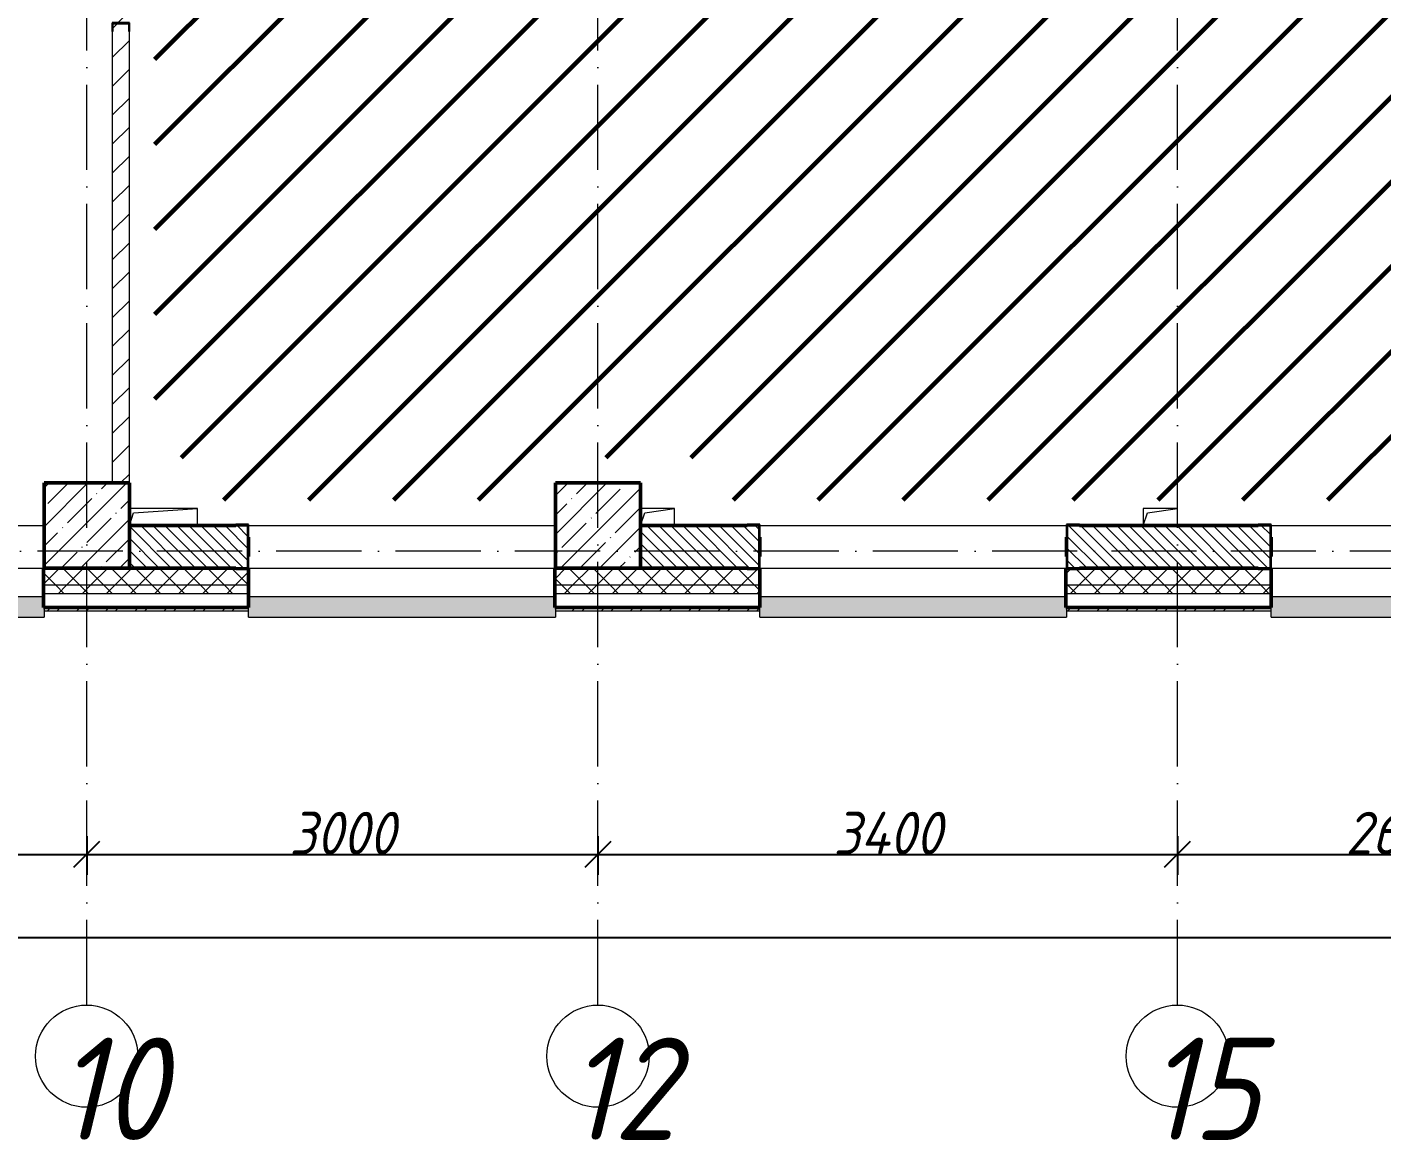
# Model space of a CAD drawing. Header units: millimetres. Extents: x -606178 to 312196, y -19338 to 632709.
# Drawn here: x -409131 to -401180, y 446520 to 453050 of the extents above; entities that cross this region are included whole.
import ezdxf

# ---------------------------------------------------------------- set-up
doc = ezdxf.new("R2010")
doc.units = ezdxf.units.MM
doc.linetypes.add('50_200_ШТРИХ_1Т_ш5_п1_п1_', pattern=[700, 500, -100, 0, -100])
for name, color, linetype, lineweight in [('6.4.4) Окр пт с инж. ПТ1.2', 202, 'Continuous', 60), ('A-____-____-DIMS', 7, 'Continuous', 9), ('A-GENM-____-MCUT', 7, 'Continuous', 25), ('A-GENM-____-OTLN', 7, 'Continuous', 9), ('A-GENM-____-OTLN-1', 7, 'Continuous', 25), ('A-GLAZ-____-OTLN', 7, 'Continuous', 9), ('A-WALL-____-MCUT-2', 7, 'Continuous', 50), ('A-WALL-____-MCUT-3', 7, 'Continuous', 9), ('A-WALL-____-OTLN', 7, 'Continuous', 9), ('A-WALL-____-PATT-1', 7, 'Continuous', 9), ('A-WALL-FNSH-MCUT-1', 7, 'Continuous', 9), ('S-COLS-____-MCUT', 7, 'Continuous', 50), ('S-COLS-____-OTLN', 7, 'Continuous', 9), ('S-GRID-____-IDEN', 7, 'Continuous', 9), ('S-GRID-____-OTLN-1', 7, '50_200_ШТРИХ_1Т_ш5_п1_п1_', 9)]:
    doc.layers.add(name, color=color, linetype=linetype, lineweight=lineweight)
doc.layers.add('A-GLAZ-____-OTLN-1', color=7, linetype='Continuous', lineweight=9, true_color=0xc0c0c0)
doc.styles.add('ISOCPEUR_I', font='isocpeui.ttf', dxfattribs={"width": 0.9, "height": 2.5})
doc.styles.add('ISOCPEUR_I_9', font='isocpeui.ttf', dxfattribs={"width": 0.9, "height": 250})
doc.dimstyles.new('ISO-2_5_0_9К_БОЛЬШОЙ_ОСИ', dxfattribs={"dimscale": 304.8, "dimtxt": 248.995294, "dimasz": 0.492126, "dimexe": 0.393701, "dimexo": 0, "dimgap": 0, "dimtad": 1, "dimdec": 0, "dimzin": 0, "dimdsep": 46, "dimtxsty": 'ISOCPEUR_I_9', "dimblk1": 'OBLIQUE', "dimblk2": 'OBLIQUE', "dimsah": 1, "dimcen": 0.09, "dimdle": 0.393701, "dimazin": 0, "dimtfac": 1, "dimtdec": 4, "dimtix": 1, "dimtmove": 0, "dimatfit": 3, "dimfxl": 1, "dimtvp": 1, "dimtolj": 1, "dimtzin": 0, "dimarcsym": 2})
pattern_1 = [(135, (-425830.77, 451794.26), (-35.35534, -35.35534), [])]
pattern_2 = [(45, (-425830.77, 451794.26), (-70.71068, 70.71068), []), (135, (-425830.77, 451794.26), (-70.71068, -70.71068), [])]

# ---------------------------------------------------------------- blocks, each defined once
blk = doc.blocks.new('BSC_Колонна _Прямоугольная - 500х500-V78-АР1_План отверстий 1 этажа в осях 1-64_А-ГГ')
at = {"layer": 'S-COLS-____-OTLN'}
h = blk.add_hatch(dxfattribs=at)
h.set_pattern_fill('FP_110', color=256, style=0, pattern_type=2)
h.set_pattern_definition([(45, (-20050, 1668.96), (-114.0493, 114.0493), []), (45, (-19935.95, 1668.96), (-114.0493, 114.0493), [201.613, -40.323, 3.353, -36.97])])
h.paths.add_polyline_path([(-250, -250), (250, -250), (250, 250), (-250, 250)], flags=0)
at = {"layer": 'S-COLS-____-MCUT'}
for p, q in [((250, 250), (-250, 250)), ((-250, 250), (-250, -250)), ((250, -250), (250, 250)), ((-250, -250), (250, -250))]:
    blk.add_line(p, q, dxfattribs=at)
blk = doc.blocks.new('Фахверк_СКБ_Уголок - 250_2700-27497298-АР1_План отверстий 1 этажа в осях 1-64_А-ГГ')
at = {"layer": 'A-GENM-____-MCUT'}
for p, q in [((200, 181), (125, 181)), ((125, 181), (125, 106)), ((131, 106), (131, 175)), ((131, 175), (200, 175)), ((200, 175), (200, 181)), ((125, 106), (131, 106)), ((131, -6), (125, -6)), ((125, -6), (125, -81)), ((131, -75), (131, -6)), ((200, -75), (131, -75)), ((200, -81), (200, -75)), ((125, -81), (200, -81))]:
    blk.add_line(p, q, dxfattribs=at)
blk = doc.blocks.new('154_Фахверк_СКБ_Швеллер - Тип_100_3600-28132032-АР1_План отверстий 1 этажа в осях 1-64_А-ГГ')
at = {"layer": 'A-GENM-____-MCUT'}
for p, q in [((175, 50), (125, 50)), ((125, 50), (125, -50)), ((128, 47), (175, 47)), ((128, -47), (128, 47)), ((175, 47), (175, 50)), ((125, -50), (175, -50)), ((175, -47), (128, -47)), ((175, -50), (175, -47))]:
    blk.add_line(p, q, dxfattribs=at)
blk = doc.blocks.new('AR_Отверстие прямоугольное _в плите_ - AR_Отверстие прямоугольное _в плите_-V170-АР1_План отверстий 1 этажа в осях 1-64_А-ГГ')
at = {"layer": 'A-GENM-____-OTLN'}
for p, q in [((100, 50), (-100, 50)), ((-100, -50), (-75, 25)), ((-75, 25), (100, 50)), ((100, -50), (100, 50))]:
    blk.add_line(p, q, dxfattribs=at)
blk = doc.blocks.new('AR_Отверстие прямоугольное _в плите_ - AR_Отверстие прямоугольное _в плите_-V171-АР1_План отверстий 1 этажа в осях 1-64_А-ГГ')
at = {"layer": 'A-GENM-____-OTLN'}
for p, q in [((200, 50), (-200, 50)), ((-200, -50), (-175, 25)), ((-175, 25), (200, 50)), ((200, -50), (200, 50))]:
    blk.add_line(p, q, dxfattribs=at)
blk = doc.blocks.new('AR_Отверстие прямоугольное _в плите_ - AR_Отверстие прямоугольное _в плите_-V180-АР1_План отверстий 1 этажа в осях 1-64_А-ГГ')
at = {"layer": 'A-GENM-____-OTLN'}
for p, q in [((100, 50), (-100, 50)), ((-100, 50), (-100, -50)), ((-100, -50), (-75, 25)), ((-75, 25), (100, 50)), ((100, -50), (100, 50))]:
    blk.add_line(p, q, dxfattribs=at)
blk = doc.blocks.new('Отлив_СКБ - Отлив витража_120_НВФ-V211-АР1_План отверстий 1 этажа в осях 1-64_А-ГГ')
at = {"layer": 'A-GLAZ-____-OTLN-1'}
for points in [[(729.5, -2), (1796, -2), (1796, 0), (0, 0), (0, -2)], [(1796, -120), (1800, -120), (1800, -63), (1796, -63), (1796, -2), (0, -2), (1, -120), (729.5, -120)]]:
    blk.add_hatch(color=256, dxfattribs=at).paths.add_polyline_path(points, flags=0)
at = {"layer": 'A-GLAZ-____-OTLN'}
for p, q in [((0, 0), (1796, 0)), ((1796, -2), (0, -2)), ((1800, -63), (1800, -120)), ((0, -120), (0, -83)), ((0, -120), (1800, -120))]:
    blk.add_line(p, q, dxfattribs=at)
blk = doc.blocks.new('Отлив_СКБ - Отлив витража_120_НВФ-V212-АР1_План отверстий 1 этажа в осях 1-64_А-ГГ')
at = {"layer": 'A-GLAZ-____-OTLN-1'}
for points in [[(194.6, -2), (1796, -2), (1796, 0), (0, 0), (0, -2)], [(194.6, -120), (1800, -120), (1800, -63), (1796, -63), (1796, -2), (0, -2), (0, -120)]]:
    blk.add_hatch(color=256, dxfattribs=at).paths.add_polyline_path(points, flags=0)
at = {"layer": 'A-GLAZ-____-OTLN'}
for p, q in [((0, 0), (1796, 0)), ((1796, -2), (0, -2)), ((0, -120), (0, -83)), ((0, -120), (1800, -120)), ((1800, -83), (1800, -120))]:
    blk.add_line(p, q, dxfattribs=at)
blk = doc.blocks.new('Ось сетки - Круг_Ø6_00__ISO-2_5_0_9K_-25732049-АР1_План отверстий 1 этажа в осях 1-64_А-ГГ')
at = {"layer": 'S-GRID-____-IDEN'}
blk.add_circle((0, 0), 3, dxfattribs=at)
blk = doc.blocks.new('_Oblique')
at = {"color": 0, "linetype": 'ByBlock', "lineweight": -2}
blk.add_line((-0.5, -0.5), (0.5, 0.5), dxfattribs=at)
blk = doc.blocks.new('*D4161')
at = {"layer": 'A-____-____-DIMS', "color": 0, "lineweight": -2, "transparency": 16777216}
for p, q in [((-411380.8, 448301.8), (-411380.8, 448075.7)), ((-408780.8, 448301.8), (-408780.8, 448075.7)), ((-411500.8, 448195.7), (-408660.8, 448195.7))]:
    blk.add_line(p, q, dxfattribs=at)
at = {"layer": 'Defpoints', "color": 0, "transparency": 16777216}
for p in [(-411380.8, 448301.8), (-408780.8, 448301.8), (-408780.8, 448195.7)]:
    blk.add_point(p, dxfattribs=at)
at = {"layer": 'A-____-____-DIMS', "color": 0, "lineweight": -2, "transparency": 16777216, "xscale": 150, "yscale": 150, "zscale": 150, "rotation": 180}
blk.add_blockref('_Oblique', (-411380.8, 448195.7), dxfattribs=at)
at = {"layer": 'A-____-____-DIMS', "color": 0, "lineweight": -2, "transparency": 16777216, "xscale": 150, "yscale": 150, "zscale": 150}
blk.add_blockref('_Oblique', (-408780.8, 448195.7), dxfattribs=at)
at = {"layer": 'A-____-____-DIMS', "color": 0, "transparency": 16777216, "insert": (-410080.8, 448320.7), "char_height": 250, "width": 758.478, "attachment_point": 5, "style": 'ISOCPEUR_I_9'}
blk.add_mtext('\\A1;2600', dxfattribs=at)
blk = doc.blocks.new('*D4162')
at = {"layer": 'A-____-____-DIMS', "color": 0, "lineweight": -2, "transparency": 16777216}
for p, q in [((-408780.8, 448301.8), (-408780.8, 448075.7)), ((-405780.8, 448301.8), (-405780.8, 448075.7)), ((-408900.8, 448195.7), (-405660.8, 448195.7))]:
    blk.add_line(p, q, dxfattribs=at)
at = {"layer": 'Defpoints', "color": 0, "transparency": 16777216}
for p in [(-408780.8, 448301.8), (-405780.8, 448301.8), (-405780.8, 448195.7)]:
    blk.add_point(p, dxfattribs=at)
at = {"layer": 'A-____-____-DIMS', "color": 0, "lineweight": -2, "transparency": 16777216, "xscale": 150, "yscale": 150, "zscale": 150, "rotation": 180}
blk.add_blockref('_Oblique', (-408780.8, 448195.7), dxfattribs=at)
at = {"layer": 'A-____-____-DIMS', "color": 0, "lineweight": -2, "transparency": 16777216, "xscale": 150, "yscale": 150, "zscale": 150}
blk.add_blockref('_Oblique', (-405780.8, 448195.7), dxfattribs=at)
at = {"layer": 'A-____-____-DIMS', "color": 0, "transparency": 16777216, "insert": (-407280.8, 448320.7), "char_height": 250, "width": 758.478, "attachment_point": 5, "style": 'ISOCPEUR_I_9'}
blk.add_mtext('\\A1;3000', dxfattribs=at)
blk = doc.blocks.new('*D4163')
at = {"layer": 'A-____-____-DIMS', "color": 0, "lineweight": -2, "transparency": 16777216}
for p, q in [((-405780.8, 448301.8), (-405780.8, 448075.7)), ((-402380.8, 448301.8), (-402380.8, 448075.7)), ((-405900.8, 448195.7), (-402260.8, 448195.7))]:
    blk.add_line(p, q, dxfattribs=at)
at = {"layer": 'Defpoints', "color": 0, "transparency": 16777216}
for p in [(-405780.8, 448301.8), (-402380.8, 448301.8), (-402380.8, 448195.7)]:
    blk.add_point(p, dxfattribs=at)
at = {"layer": 'A-____-____-DIMS', "color": 0, "lineweight": -2, "transparency": 16777216, "xscale": 150, "yscale": 150, "zscale": 150, "rotation": 180}
blk.add_blockref('_Oblique', (-405780.8, 448195.7), dxfattribs=at)
at = {"layer": 'A-____-____-DIMS', "color": 0, "lineweight": -2, "transparency": 16777216, "xscale": 150, "yscale": 150, "zscale": 150}
blk.add_blockref('_Oblique', (-402380.8, 448195.7), dxfattribs=at)
at = {"layer": 'A-____-____-DIMS', "color": 0, "transparency": 16777216, "insert": (-404080.8, 448320.7), "char_height": 250, "width": 781.462, "attachment_point": 5, "style": 'ISOCPEUR_I_9'}
blk.add_mtext('\\A1;3400', dxfattribs=at)
blk = doc.blocks.new('*D4164')
at = {"layer": 'A-____-____-DIMS', "color": 0, "lineweight": -2, "transparency": 16777216}
for p, q in [((-402380.8, 448301.8), (-402380.8, 448075.7)), ((-399780.8, 448301.8), (-399780.8, 448075.7)), ((-402500.8, 448195.7), (-399660.8, 448195.7))]:
    blk.add_line(p, q, dxfattribs=at)
at = {"layer": 'Defpoints', "color": 0, "transparency": 16777216}
for p in [(-402380.8, 448301.8), (-399780.8, 448301.8), (-399780.8, 448195.7)]:
    blk.add_point(p, dxfattribs=at)
at = {"layer": 'A-____-____-DIMS', "color": 0, "lineweight": -2, "transparency": 16777216, "xscale": 150, "yscale": 150, "zscale": 150, "rotation": 180}
blk.add_blockref('_Oblique', (-402380.8, 448195.7), dxfattribs=at)
at = {"layer": 'A-____-____-DIMS', "color": 0, "lineweight": -2, "transparency": 16777216, "xscale": 150, "yscale": 150, "zscale": 150}
blk.add_blockref('_Oblique', (-399780.8, 448195.7), dxfattribs=at)
at = {"layer": 'A-____-____-DIMS', "color": 0, "transparency": 16777216, "insert": (-401080.8, 448320.7), "char_height": 250, "width": 758.478, "attachment_point": 5, "style": 'ISOCPEUR_I_9'}
blk.add_mtext('\\A1;2600', dxfattribs=at)
blk = doc.blocks.new('*D4187')
at = {"layer": 'A-____-____-DIMS', "color": 0, "lineweight": -2, "transparency": 16777216}
for p, q in [((-428180.8, 447813.6), (-428180.8, 447587.5)), ((-324680.8, 447813.6), (-324680.8, 447587.5)), ((-428300.8, 447707.5), (-324560.8, 447707.5))]:
    blk.add_line(p, q, dxfattribs=at)
at = {"layer": 'Defpoints', "color": 0, "transparency": 16777216}
for p in [(-428180.8, 447813.6), (-324680.8, 447813.6), (-324680.8, 447707.5)]:
    blk.add_point(p, dxfattribs=at)
at = {"layer": 'A-____-____-DIMS', "color": 0, "lineweight": -2, "transparency": 16777216, "xscale": 150, "yscale": 150, "zscale": 150, "rotation": 180}
blk.add_blockref('_Oblique', (-428180.8, 447707.5), dxfattribs=at)
at = {"layer": 'A-____-____-DIMS', "color": 0, "lineweight": -2, "transparency": 16777216, "xscale": 150, "yscale": 150, "zscale": 150}
blk.add_blockref('_Oblique', (-324680.8, 447707.5), dxfattribs=at)
at = {"layer": 'A-____-____-DIMS', "color": 0, "transparency": 16777216, "insert": (-376430.8, 447832.5), "char_height": 250, "width": 1080.257, "attachment_point": 5, "style": 'ISOCPEUR_I_9'}
blk.add_mtext('\\A1;103500', dxfattribs=at)

msp = doc.modelspace()

# ---------------------------------------------------------------- hatches: boundary and pattern name
at = {"layer": '6.4.4) Окр пт с инж. ПТ1.2'}
h = msp.add_hatch(dxfattribs=at)
h.set_pattern_fill('ANSI31', color=256, scale=111)
h.paths.add_polyline_path([(-387530.7712, 457375.6486), (-388030.7712, 457375.6486), (-388030.7712, 457625.6486), (-390410.7712, 457625.6486), (-390410.7712, 457255.6486), (-392150.7712, 457255.6486), (-392150.7712, 457625.6486), (-393995.1561, 457625.6486), (-393995.1561, 457055.6486), (-397030.7712, 457055.6486), (-397030.7712, 457375.6486), (-397030.7712, 457625.6486), (-399530.7712, 457625.6486), (-399530.7712, 457375.6486), (-400030.7712, 457375.6486), (-400030.7712, 457625.6486), (-402625.5449, 457625.6486), (-402625.5449, 456805.6486), (-403465.5449, 456805.6486), (-403465.5449, 457255.6486), (-406010.8208, 457255.6486), (-406010.8208, 456905.6486), (-406750.7712, 456905.6486), (-406750.7712, 457255.6486), (-408530.7712, 457255.6486), (-408530.7712, 457025.6486), (-408565.7712, 457025.6486), (-408565.7712, 456975.6486), (-408565.7712, 455875.6486), (-408565.7712, 455825.6486), (-408530.7712, 455825.6486), (-408380.7712, 455825.6486), (-408380.7712, 450525.6486), (-408200.7712, 450525.6486), (-408200.7712, 450275.6486), (-406180.7712, 450275.6486), (-406180.7712, 450525.6486), (-405180.7712, 450525.6486), (-405180.7712, 450275.6486), (-400353.4949, 450275.6486), (-400353.4949, 450525.6486), (-399180.7712, 450525.6486), (-399180.7712, 450275.6486), (-397180.7712, 450275.6486), (-397180.7712, 450525.6486), (-396175.7712, 450525.6486), (-396175.7712, 450275.6486), (-391501.6045, 450275.6486), (-391501.6045, 450525.6486), (-391300.7712, 450525.6486), (-391300.7712, 450795.6486), (-390110.7712, 450795.6486), (-390110.7712, 450275.6486), (-387530.7712, 450273.6293)])
at = {"layer": 'A-WALL-____-PATT-1'}
h = msp.add_hatch(dxfattribs=at)
h.set_pattern_fill('FP_4', color=256, style=0, pattern_type=2)
h.set_pattern_definition([(45, (-425830.77, 451794.26), (-84.8528, 84.8528), [])])
h.paths.add_polyline_path([(-408530.7712, 450375.3011), (-408530.7712, 453025.3011), (-408533.7712, 453025.3011), (-408533.7712, 453072.3011), (-408627.7712, 453072.3011), (-408627.7712, 453025.3011), (-408630.7712, 453025.3011), (-408630.7712, 450375.3011)], flags=0)
h.paths.add_polyline_path([(-408530.7712, 453075.3011), (-408530.7712, 455825.3011), (-408630.7712, 455825.3011), (-408630.7712, 453075.3011), (-408533.7712, 453075.3011)], flags=0)
h.paths.add_polyline_path([(-408630.7712, 456975.3011), (-408530.7712, 456975.3011), (-408530.7712, 457375.3011), (-408630.7712, 457375.3011)], flags=0)
h = msp.add_hatch(dxfattribs=at)
h.set_pattern_fill('FP_6', color=256, style=0, pattern_type=2)
h.set_pattern_definition(pattern_1)
h.paths.add_polyline_path([(-408530.7712, 449875.3011), (-407836.7712, 449875.3011), (-407836.7712, 449944.3011), (-407830.7712, 449944.3011), (-407830.7712, 450056.3011), (-407836.7712, 450056.3011), (-407836.7712, 450125.3011), (-408530.7712, 450125.3011)], flags=0)
h = msp.add_hatch(dxfattribs=at)
h.set_pattern_fill('FP_6', color=256, style=0, pattern_type=2)
h.set_pattern_definition(pattern_1)
h.paths.add_polyline_path([(-401905.7712, 449875.3011), (-401836.7712, 449875.3011), (-401836.7712, 449944.3011), (-401830.7712, 449944.3011), (-401830.7712, 450056.3011), (-401836.7712, 450056.3011), (-401836.7712, 450125.3011), (-403024.7712, 450125.3011), (-403024.7712, 450056.3011), (-403030.7712, 450056.3011), (-403030.7712, 449944.3011), (-403024.7712, 449944.3011), (-403024.7712, 449875.3011), (-402868.6855, 449875.3011)], flags=0)
h.paths.add_polyline_path([(-404905.7712, 449875.3011), (-404836.7712, 449875.3011), (-404836.7712, 449944.3011), (-404830.7712, 449944.3011), (-404830.7712, 450056.3011), (-404836.7712, 450056.3011), (-404836.7712, 450125.3011), (-405530.7712, 450125.3011), (-405530.7712, 449875.3011), (-405519.882, 449875.3011)], flags=0)
h = msp.add_hatch(dxfattribs=at)
h.set_pattern_fill('FP_1', color=256, style=0, pattern_type=2)
h.set_pattern_definition(pattern_2)
h.paths.add_polyline_path([(-325100.2569, 449775.3011), (-324580.7712, 449775.3011), (-324580.7712, 449875.3011), (-333605.7712, 449875.3011), (-333605.7712, 449869.3011), (-333680.7712, 449869.3011), (-333680.7712, 449775.3011), (-326867.7212, 449775.3011)], flags=0)
h.paths.add_polyline_path([(-335705.0426, 449775.3011), (-335480.7712, 449775.3011), (-335480.7712, 449869.3011), (-335555.7712, 449869.3011), (-335555.7712, 449875.3011), (-340330.7712, 449875.3011), (-340330.7712, 449775.3011), (-336588.7747, 449775.3011)], flags=0)
h.paths.add_polyline_path([(-341730.7712, 449775.3011), (-341730.7712, 449875.3011), (-342330.7712, 449875.3011), (-342330.7712, 449775.3011)], flags=0)
h.paths.add_polyline_path([(-344430.7712, 449775.3011), (-344430.7712, 449875.3011), (-345555.7712, 449875.3011), (-345555.7712, 449869.3011), (-345630.7712, 449869.3011), (-345630.7712, 449775.3011), (-344542.364, 449775.3011)], flags=0)
h.paths.add_polyline_path([(-347430.7712, 449775.3011), (-347430.7712, 449869.3011), (-347505.7712, 449869.3011), (-347505.7712, 449875.3011), (-348555.7712, 449875.3011), (-348555.7712, 449869.3011), (-348630.7712, 449869.3011), (-348630.7712, 449775.3011), (-348077.2926, 449775.3011)], flags=0)
h.paths.add_polyline_path([(-351555.7712, 449775.3011), (-350430.7712, 449775.3011), (-350430.7712, 449875.3011), (-351555.7712, 449875.3011), (-351555.7712, 449869.3011), (-351630.7712, 449869.3011), (-351630.7712, 449775.3011), (-351612.2212, 449775.3011)], flags=0)
h.paths.add_polyline_path([(-353430.7712, 449775.3011), (-353430.7712, 449875.3011), (-354755.7712, 449875.3011), (-354755.7712, 449869.3011), (-354830.7712, 449869.3011), (-354830.7712, 449775.3011), (-354263.4176, 449775.3011)], flags=0)
h.paths.add_polyline_path([(-356914.6141, 449775.3011), (-356630.7712, 449775.3011), (-356630.7712, 449869.3011), (-356705.7712, 449869.3011), (-356705.7712, 449875.3011), (-357755.7712, 449875.3011), (-357755.7712, 449869.3011), (-357830.7712, 449869.3011), (-357830.7712, 449775.3011), (-356980.7712, 449775.3011)], flags=0)
h.paths.add_polyline_path([(-363100.7391, 449775.3011), (-362630.7712, 449775.3011), (-362630.7712, 449869.3011), (-362705.7712, 449869.3011), (-362705.7712, 449875.3011), (-363755.7712, 449875.3011), (-363755.7712, 449869.3011), (-363830.7712, 449869.3011), (-363830.7712, 449775.3011), (-363480.7712, 449775.3011)], flags=0)
h.paths.add_polyline_path([(-365630.7712, 449775.3011), (-365630.7712, 449869.3011), (-365705.7712, 449869.3011), (-365705.7712, 449875.3011), (-366755.7712, 449875.3011), (-366755.7712, 449869.3011), (-366830.7712, 449869.3011), (-366830.7712, 449775.3011), (-365751.9355, 449775.3011)], flags=0)
h.paths.add_polyline_path([(-369286.8641, 449775.3011), (-368630.7712, 449775.3011), (-368630.7712, 449869.3011), (-368705.7712, 449869.3011), (-368705.7712, 449875.3011), (-369755.7712, 449875.3011), (-369755.7712, 449869.3011), (-369830.7712, 449869.3011), (-369830.7712, 449775.3011), (-369755.7712, 449775.3011)], flags=0)
h.paths.add_polyline_path([(-371938.0605, 449775.3011), (-371630.7712, 449775.3011), (-371630.7712, 449869.3011), (-371705.7712, 449869.3011), (-371705.7712, 449875.3011), (-372755.7712, 449875.3011), (-372755.7712, 449869.3011), (-372830.7712, 449869.3011), (-372830.7712, 449775.3011), (-371980.7712, 449775.3011)], flags=0)
h.paths.add_polyline_path([(-375480.7712, 449775.3011), (-374630.7712, 449775.3011), (-374630.7712, 449869.3011), (-374705.7712, 449869.3011), (-374705.7712, 449875.3011), (-375755.7712, 449875.3011), (-375755.7712, 449869.3011), (-375830.7712, 449869.3011), (-375830.7712, 449775.3011), (-375755.7712, 449775.3011)], flags=0)
h.paths.add_polyline_path([(-377636.7712, 449775.3011), (-377630.7712, 449775.3011), (-377630.7712, 449869.3011), (-377705.7712, 449869.3011), (-377705.7712, 449875.3011), (-378755.7712, 449875.3011), (-378755.7712, 449869.3011), (-378830.7712, 449869.3011), (-378830.7712, 449775.3011), (-377705.7712, 449775.3011)], flags=0)
h.paths.add_polyline_path([(-380775.3819, 449775.3011), (-380630.7712, 449775.3011), (-380630.7712, 449869.3011), (-380705.7712, 449869.3011), (-380705.7712, 449875.3011), (-381755.7712, 449875.3011), (-381755.7712, 449869.3011), (-381830.7712, 449869.3011), (-381830.7712, 449775.3011), (-380980.7712, 449775.3011)], flags=0)
h.paths.add_polyline_path([(-383705.7712, 449775.3011), (-383630.7712, 449775.3011), (-383630.7712, 449869.3011), (-383705.7712, 449869.3011), (-383705.7712, 449875.3011), (-384755.7712, 449875.3011), (-384755.7712, 449869.3011), (-384830.7712, 449869.3011), (-384830.7712, 449775.3011), (-383980.7712, 449775.3011)], flags=0)
h.paths.add_polyline_path([(-386961.5069, 449775.3011), (-386630.7712, 449775.3011), (-386630.7712, 449869.3011), (-386705.7712, 449869.3011), (-386705.7712, 449875.3011), (-387495.7712, 449875.3011), (-387495.7712, 449775.3011), (-386980.7712, 449775.3011)], flags=0)
h.paths.add_polyline_path([(-387515.7712, 449775.3011), (-387515.7712, 449875.3011), (-388034.7712, 449875.3011), (-388034.7712, 449775.3011), (-387845.2391, 449775.3011)], flags=0)
h.paths.add_polyline_path([(-399333.757, 449775.3011), (-398830.7712, 449775.3011), (-398830.7712, 449869.3011), (-398905.7712, 449869.3011), (-398905.7712, 449875.3011), (-400034.7712, 449875.3011), (-400034.7712, 449775.3011)], flags=0)
h.paths.add_polyline_path([(-401905.7712, 449775.3011), (-401830.7712, 449775.3011), (-401830.7712, 449869.3011), (-401905.7712, 449869.3011), (-401905.7712, 449875.3011), (-402955.7712, 449875.3011), (-402955.7712, 449869.3011), (-403030.7712, 449869.3011), (-403030.7712, 449875.3011), (-403034.7712, 449875.3011), (-403034.7712, 449775.3011), (-402868.6855, 449775.3011)], flags=0)
h.paths.add_polyline_path([(-404830.7712, 449775.3011), (-404830.7712, 449869.3011), (-404905.7712, 449869.3011), (-404905.7712, 449875.3011), (-406034.7712, 449875.3011), (-406034.7712, 449775.3011), (-405519.882, 449775.3011)], flags=0)
h.paths.add_polyline_path([(-407830.7712, 449775.3011), (-407830.7712, 449869.3011), (-407905.7712, 449869.3011), (-407905.7712, 449875.3011), (-409034.7712, 449875.3011), (-409034.7712, 449775.3011), (-408171.0784, 449775.3011)], flags=0)
h.paths.add_polyline_path([(-411430.7712, 449775.3011), (-410830.7712, 449775.3011), (-410830.7712, 449869.3011), (-410905.7712, 449869.3011), (-410905.7712, 449875.3011), (-411955.7712, 449875.3011), (-411955.7712, 449869.3011), (-412030.7712, 449869.3011), (-412030.7712, 449875.3011), (-412034.7712, 449875.3011), (-412034.7712, 449775.3011), (-411706.007, 449775.3011)], flags=0)
h.paths.add_polyline_path([(-413036.7712, 449775.3011), (-413030.7712, 449775.3011), (-413030.7712, 449869.3011), (-413105.7712, 449869.3011), (-413105.7712, 449875.3011), (-418355.7712, 449875.3011), (-418355.7712, 449869.3011), (-418430.7712, 449869.3011), (-418430.7712, 449775.3011), (-413105.7712, 449775.3011)], flags=0)
h.paths.add_polyline_path([(-420543.3284, 449775.3011), (-419426.7712, 449775.3011), (-419426.7712, 449875.3011), (-419430.7712, 449875.2123), (-419430.7712, 449869.3011), (-419505.7712, 449869.3011), (-419505.7712, 449875.3011), (-423930.7712, 449875.3011), (-423930.7712, 449775.3011), (-422310.7927, 449775.3011)], flags=0)
h.paths.add_polyline_path([(-425330.7712, 449775.3011), (-425330.7712, 449875.3011), (-425930.7712, 449875.3011), (-425930.7712, 449775.3011), (-425845.7213, 449775.3011)], flags=0)
h.paths.add_polyline_path([(-428280.7712, 449775.3011), (-428030.7712, 449775.3011), (-428030.7712, 449875.3011), (-428280.7712, 449875.3011)], flags=0)
h = msp.add_hatch(dxfattribs=at)
h.set_pattern_fill('FP_1', color=256, style=0, pattern_type=2)
h.set_pattern_definition(pattern_2)
h.paths.add_polyline_path([(-325100.2569, 449725.3011), (-324480.7712, 449725.3011), (-324480.7712, 449775.3011), (-333680.7712, 449775.3011), (-333680.7712, 449725.3011), (-326867.7212, 449725.3011)], flags=0)
h.paths.add_polyline_path([(-336588.7747, 449725.3011), (-335480.7712, 449725.3011), (-335480.7712, 449775.3011), (-340330.7712, 449775.3011), (-340330.7712, 449725.3011), (-337472.5069, 449725.3011)], flags=0)
h.paths.add_polyline_path([(-342330.7712, 449725.3011), (-341730.7712, 449725.3011), (-341730.7712, 449775.3011), (-342330.7712, 449775.3011)], flags=0)
h.paths.add_polyline_path([(-345630.7712, 449725.3011), (-344430.7712, 449725.3011), (-344430.7712, 449775.3011), (-345630.7712, 449775.3011)], flags=0)
h.paths.add_polyline_path([(-348077.2926, 449725.3011), (-347430.7712, 449725.3011), (-347430.7712, 449775.3011), (-348630.7712, 449775.3011), (-348630.7712, 449725.3011)], flags=0)
h.paths.add_polyline_path([(-351612.2212, 449725.3011), (-350430.7712, 449725.3011), (-350430.7712, 449775.3011), (-351630.7712, 449775.3011), (-351630.7712, 449725.3011)], flags=0)
h.paths.add_polyline_path([(-353430.7712, 449725.3011), (-353430.7712, 449775.3011), (-354830.7712, 449775.3011), (-354830.7712, 449725.3011), (-354263.4176, 449725.3011)], flags=0)
h.paths.add_polyline_path([(-356630.7712, 449725.3011), (-356630.7712, 449775.3011), (-357830.7712, 449775.3011), (-357830.7712, 449725.3011), (-356914.6141, 449725.3011)], flags=0)
h.paths.add_polyline_path([(-363830.7712, 449725.3011), (-362630.7712, 449725.3011), (-362630.7712, 449775.3011), (-363830.7712, 449775.3011)], flags=0)
h.paths.add_polyline_path([(-365630.7712, 449725.3011), (-365630.7712, 449775.3011), (-366830.7712, 449775.3011), (-366830.7712, 449725.3011), (-365751.9355, 449725.3011)], flags=0)
h.paths.add_polyline_path([(-369286.8641, 449725.3011), (-368630.7712, 449725.3011), (-368630.7712, 449775.3011), (-369830.7712, 449775.3011), (-369830.7712, 449725.3011)], flags=0)
h.paths.add_polyline_path([(-371630.7712, 449725.3011), (-371630.7712, 449775.3011), (-372830.7712, 449775.3011), (-372830.7712, 449725.3011), (-371938.0605, 449725.3011)], flags=0)
h.paths.add_polyline_path([(-374630.7712, 449725.3011), (-374630.7712, 449775.3011), (-375830.7712, 449775.3011), (-375830.7712, 449725.3011), (-375472.9891, 449725.3011)], flags=0)
h.paths.add_polyline_path([(-377630.7712, 449725.3011), (-377630.7712, 449775.3011), (-378830.7712, 449775.3011), (-378830.7712, 449725.3011), (-378124.1855, 449725.3011)], flags=0)
h.paths.add_polyline_path([(-381830.7712, 449725.3011), (-380630.7712, 449725.3011), (-380630.7712, 449775.3011), (-381830.7712, 449775.3011)], flags=0)
h.paths.add_polyline_path([(-384830.7712, 449725.3011), (-383630.7712, 449725.3011), (-383630.7712, 449775.3011), (-384830.7712, 449775.3011)], flags=0)
h.paths.add_polyline_path([(-387495.7712, 449725.3011), (-386630.7712, 449725.3011), (-386630.7712, 449775.3011), (-387495.7712, 449775.3011)], flags=0)
h.paths.add_polyline_path([(-388034.7712, 449725.3011), (-387515.7712, 449725.3011), (-387515.7712, 449775.3011), (-388034.7712, 449775.3011)], flags=0)
h.paths.add_polyline_path([(-399333.757, 449725.3011), (-398830.7712, 449725.3011), (-398830.7712, 449775.3011), (-400034.7712, 449775.3011), (-400034.7712, 449725.3011)], flags=0)
h.paths.add_polyline_path([(-403034.7712, 449725.3011), (-401830.7712, 449725.3011), (-401830.7712, 449775.3011), (-403034.7712, 449775.3011)], flags=0)
h.paths.add_polyline_path([(-406034.7712, 449725.3011), (-404830.7712, 449725.3011), (-404830.7712, 449775.3011), (-406034.7712, 449775.3011)], flags=0)
h.paths.add_polyline_path([(-407830.7712, 449725.3011), (-407830.7712, 449775.3011), (-409034.7712, 449775.3011), (-409034.7712, 449725.3011), (-408171.0784, 449725.3011)], flags=0)
h.paths.add_polyline_path([(-410830.7712, 449725.3011), (-410830.7712, 449775.3011), (-412034.7712, 449775.3011), (-412034.7712, 449725.3011), (-411706.007, 449725.3011)], flags=0)
h.paths.add_polyline_path([(-413473.4713, 449725.3011), (-413030.7712, 449725.3011), (-413030.7712, 449775.3011), (-418430.7712, 449775.3011), (-418430.7712, 449725.3011), (-415240.9355, 449725.3011)], flags=0)
h.paths.add_polyline_path([(-420543.3284, 449725.3011), (-419426.7712, 449725.3011), (-419426.7712, 449775.3011), (-423930.7712, 449775.3011), (-423930.7712, 449725.3011), (-422310.7927, 449725.3011)], flags=0)
h.paths.add_polyline_path([(-425330.7712, 449725.3011), (-425330.7712, 449775.3011), (-425930.7712, 449775.3011), (-425930.7712, 449725.3011), (-425845.7213, 449725.3011)], flags=0)
h.paths.add_polyline_path([(-428280.7712, 449725.3011), (-428030.7712, 449725.3011), (-428030.7712, 449775.3011), (-428280.7712, 449775.3011)], flags=0)
h = msp.add_hatch(dxfattribs=at)
h.set_pattern_fill('FP_3', color=256, style=0, pattern_type=2)
h.set_pattern_definition([(45, (-425830.77, 451794.26), (-85.5366, 85.5366), []), (45, (-425773.75, 451794.26), (-85.5366, 85.5366), [])])
h.paths.add_polyline_path([(-387845.2391, 449625.3011), (-387515.7712, 449625.3011), (-387515.7712, 449645.3011), (-388030.7712, 449645.3011), (-388030.7712, 449625.3011)], flags=0)
h.paths.add_polyline_path([(-399333.757, 449625.3011), (-398830.7712, 449625.3011), (-398830.7712, 449645.3011), (-400029.7712, 449645.3011), (-400029.7712, 449625.3011)], flags=0)
h.paths.add_polyline_path([(-401829.7712, 449625.3011), (-401829.7712, 449645.3011), (-403030.7712, 449645.3011), (-403030.7712, 449625.3011), (-402868.6855, 449625.3011)], flags=0)
h.paths.add_polyline_path([(-404830.7712, 449625.3011), (-404830.7712, 449645.3011), (-406030.7712, 449645.3011), (-406030.7712, 449625.3011), (-405519.882, 449625.3011)], flags=0)
h.paths.add_polyline_path([(-409030.7712, 449625.3011), (-407830.7712, 449625.3011), (-407830.7712, 449645.3011), (-409030.7712, 449645.3011)], flags=0)
h.paths.add_polyline_path([(-410830.7712, 449625.3011), (-410830.7712, 449645.3011), (-412030.7712, 449645.3011), (-412030.7712, 449625.3011), (-411706.007, 449625.3011)], flags=0)
h.paths.add_polyline_path([(-413030.7712, 449625.3011), (-413030.7712, 449645.3011), (-418430.7712, 449645.3011), (-418430.7712, 449625.3011), (-413473.4713, 449625.3011)], flags=0)
h.paths.add_polyline_path([(-419430.7712, 449625.3011), (-419430.7712, 449645.3011), (-423930.7712, 449645.3011), (-423930.7712, 449625.3011), (-419659.5963, 449625.3011)], flags=0)
h.paths.add_polyline_path([(-425330.7712, 449625.3011), (-425330.7712, 449645.3011), (-425930.7712, 449645.3011), (-425930.7712, 449625.3011), (-425845.7213, 449625.3011)], flags=0)
h.paths.add_polyline_path([(-428030.7712, 449625.3011), (-428030.7712, 449645.3011), (-428510.7712, 449645.3011), (-428510.7712, 449625.3011)], flags=0)
at = {"layer": 'S-COLS-____-OTLN'}
h = msp.add_hatch(dxfattribs=at)
h.set_pattern_fill('FP_27', color=256, style=0, pattern_type=2)
h.set_pattern_definition([(45, (-425830.77, 451794.26), (-114.0493, 114.0493), []), (45, (-425716.72, 451794.26), (-114.0493, 114.0493), [201.612, -40.322, 3.353, -36.97])])
h.paths.add_polyline_path([(-409030.7712, 449875.3011), (-408530.7712, 449875.3011), (-408530.7712, 450375.3011), (-409030.7712, 450375.3011)], flags=0)

# ---------------------------------------------------------------- linework, layer by layer
at = {"layer": 'A-WALL-____-MCUT-2'}
for p, q in [((-407905.7712, 450125.3011), (-408530.7712, 450125.3011)), ((-408530.7712, 450125.3011), (-408530.7712, 449875.3011)), ((-404905.7712, 450125.3011), (-405530.7712, 450125.3011)), ((-401905.7712, 450125.3011), (-402955.7712, 450125.3011)), ((-407830.7712, 449944.3011), (-407830.7712, 450056.3011)), ((-404830.7712, 449944.3011), (-404830.7712, 450056.3011)), ((-403030.7712, 450056.3011), (-403030.7712, 449944.3011)), ((-401830.7712, 449944.3011), (-401830.7712, 450056.3011)), ((-407905.7712, 449875.3011), (-409034.7712, 449875.3011)), ((-409034.7712, 449875.3011), (-409034.7712, 449645.3011)), ((-407830.7712, 449645.3011), (-407830.7712, 449869.3011)), ((-406030.7712, 449875.3011), (-406034.7712, 449875.3011)), ((-406034.7712, 449875.3011), (-406034.7712, 449645.3011)), ((-405530.7712, 449875.3011), (-404905.7712, 449875.3011)), ((-404830.7712, 449645.3011), (-404830.7712, 449869.3011)), ((-403030.7712, 449875.3011), (-403034.7712, 449875.3011)), ((-403034.7712, 449875.3011), (-403034.7712, 449645.3011)), ((-402955.7712, 449875.3011), (-401905.7712, 449875.3011)), ((-401830.7712, 449645.3011), (-401830.7712, 449869.3011)), ((-409034.7712, 449645.3011), (-407830.7712, 449645.3011)), ((-406034.7712, 449645.3011), (-404830.7712, 449645.3011)), ((-403034.7712, 449645.3011), (-401830.7712, 449645.3011))]:
    msp.add_line(p, q, dxfattribs=at)
at = {"layer": 'A-WALL-____-MCUT-3'}
for p, q in [((-407830.7712, 449775.3011), (-409034.7712, 449775.3011)), ((-404830.7712, 449775.3011), (-406034.7712, 449775.3011)), ((-401830.7712, 449775.3011), (-403034.7712, 449775.3011)), ((-407830.7712, 449725.3011), (-409034.7712, 449725.3011)), ((-404830.7712, 449725.3011), (-406034.7712, 449725.3011)), ((-401830.7712, 449725.3011), (-403034.7712, 449725.3011))]:
    msp.add_line(p, q, dxfattribs=at)
at = {"layer": 'A-WALL-____-OTLN'}
for p, q in [((-410830.7712, 450125.3011), (-409030.7712, 450125.3011)), ((-407830.7712, 450125.3011), (-406030.7712, 450125.3011)), ((-404830.7712, 450125.3011), (-403030.7712, 450125.3011)), ((-401830.7712, 450125.3011), (-400030.7712, 450125.3011)), ((-410830.7712, 449875.3011), (-409034.7712, 449875.3011)), ((-407830.7712, 449875.3011), (-406034.7712, 449875.3011)), ((-404830.7712, 449875.3011), (-403034.7712, 449875.3011)), ((-401830.7712, 449875.3011), (-401830.7712, 449875.3011)), ((-401830.7712, 449875.3011), (-400034.7712, 449875.3011))]:
    msp.add_line(p, q, dxfattribs=at)
at = {"layer": 'A-WALL-FNSH-MCUT-1'}
for p, q in [((-408630.7712, 453025.3011), (-408630.7712, 450375.3011)), ((-408530.7712, 450375.3011), (-408530.7712, 453025.3011)), ((-408630.7712, 450375.3011), (-408530.7712, 450375.3011)), ((-409030.7712, 449645.3011), (-409030.7712, 449625.3011)), ((-409030.7712, 449625.3011), (-407830.7712, 449625.3011)), ((-407830.7712, 449625.3011), (-407830.7712, 449645.3011)), ((-406030.7712, 449645.3011), (-406030.7712, 449625.3011)), ((-406030.7712, 449625.3011), (-404830.7712, 449625.3011)), ((-404830.7712, 449625.3011), (-404830.7712, 449645.3011)), ((-403030.7712, 449645.3011), (-403030.7712, 449625.3011)), ((-403030.7712, 449625.3011), (-401829.7712, 449625.3011)), ((-401829.7712, 449645.3011), (-401830.7712, 449645.3011)), ((-401829.7712, 449625.3011), (-401829.7712, 449645.3011))]:
    msp.add_line(p, q, dxfattribs=at)
at = {"layer": 'S-COLS-____-MCUT'}
for p, q in [((-408530.7712, 450375.3011), (-409030.7712, 450375.3011)), ((-409030.7712, 450375.3011), (-409030.7712, 449875.3011)), ((-408530.7712, 449875.3011), (-408530.7712, 450375.3011)), ((-409030.7712, 449875.3011), (-408530.7712, 449875.3011))]:
    msp.add_line(p, q, dxfattribs=at)
at = {"layer": 'S-GRID-____-OTLN-1'}
for p, q in [((-408780.7712, 447311.6528), (-408780.7712, 501675.2188)), ((-405780.7712, 447311.6528), (-405780.7712, 501675.2188)), ((-402380.7712, 447311.6528), (-402380.7712, 501675.2188)), ((-321756.3646, 449975.3011), (-430499.5414, 449975.3011)), ((-321756.3646, 449975.3011), (-430499.5414, 449975.3011))]:
    msp.add_line(p, q, dxfattribs=at)

# ---------------------------------------------------------------- block references
at = {"layer": 'A-GENM-____-OTLN'}
for name, p in [('AR_Отверстие прямоугольное _в плите_ - AR_Отверстие прямоугольное _в плите_-V171-АР1_План отверстий 1 этажа в осях 1-64_А-ГГ', (-408330.7712, 450175.3011)), ('AR_Отверстие прямоугольное _в плите_ - AR_Отверстие прямоугольное _в плите_-V170-АР1_План отверстий 1 этажа в осях 1-64_А-ГГ', (-405430.7712, 450175.3011)), ('AR_Отверстие прямоугольное _в плите_ - AR_Отверстие прямоугольное _в плите_-V180-АР1_План отверстий 1 этажа в осях 1-64_А-ГГ', (-402480.7712, 450175.3011))]:
    msp.add_blockref(name, p, dxfattribs=at)
at = {"layer": 'A-GENM-____-OTLN-1'}
for name, p, rotation in [('154_Фахверк_СКБ_Швеллер - Тип_100_3600-28132032-АР1_План отверстий 1 этажа в осях 1-64_А-ГГ', (-408580.7712, 453200.3011), 269.9999999999999), ('Фахверк_СКБ_Уголок - 250_2700-27497298-АР1_План отверстий 1 этажа в осях 1-64_А-ГГ', (-407705.7712, 450050.3011), 180), ('Фахверк_СКБ_Уголок - 250_2700-27497298-АР1_План отверстий 1 этажа в осях 1-64_А-ГГ', (-404705.7712, 450050.3011), 180), ('Фахверк_СКБ_Уголок - 250_2700-27497298-АР1_План отверстий 1 этажа в осях 1-64_А-ГГ', (-401705.7712, 450050.3011), 180)]:
    msp.add_blockref(name, p, dxfattribs=dict(at, rotation=rotation))
msp.add_blockref('Фахверк_СКБ_Уголок - 250_2700-27497298-АР1_План отверстий 1 этажа в осях 1-64_А-ГГ', (-403155.7712, 449950.3011), dxfattribs=at)
at = {"layer": 'A-GLAZ-____-OTLN'}
for name, p in [('Отлив_СКБ - Отлив витража_120_НВФ-V212-АР1_План отверстий 1 этажа в осях 1-64_А-ГГ', (-410830.7712, 449708.3011)), ('Отлив_СКБ - Отлив витража_120_НВФ-V212-АР1_План отверстий 1 этажа в осях 1-64_А-ГГ', (-407830.7712, 449708.3011)), ('Отлив_СКБ - Отлив витража_120_НВФ-V212-АР1_План отверстий 1 этажа в осях 1-64_А-ГГ', (-404830.7712, 449708.3011)), ('Отлив_СКБ - Отлив витража_120_НВФ-V211-АР1_План отверстий 1 этажа в осях 1-64_А-ГГ', (-401830.7712, 449708.3011))]:
    msp.add_blockref(name, p, dxfattribs=at)
at = {"layer": 'S-COLS-____-OTLN'}
msp.add_blockref('BSC_Колонна _Прямоугольная - 500х500-V78-АР1_План отверстий 1 этажа в осях 1-64_А-ГГ', (-405780.7712, 450125.3011), dxfattribs=at)
at = {"layer": 'S-GRID-____-IDEN', "xscale": 99.99999999999993, "yscale": 99.99999999999993, "zscale": 99.99999999999993}
for p in [(-408780.7712, 447011.6528), (-405780.7712, 447011.6528), (-402380.7712, 447011.6528)]:
    msp.add_blockref('Ось сетки - Круг_Ø6_00__ISO-2_5_0_9K_-25732049-АР1_План отверстий 1 этажа в осях 1-64_А-ГГ', p, dxfattribs=at)

# ---------------------------------------------------------------- texts
at = {"layer": 'S-GRID-____-IDEN', "char_height": 600, "width": 346.329, "attachment_point": 1, "style": 'ISOCPEUR_I'}
for s, insert in [('10', (-408961.8495, 447120.4275)), ('12', (-405961.8495, 447120.4275)), ('15', (-402561.8495, 447120.4275))]:
    msp.add_mtext(s, dxfattribs=dict(at, insert=insert))

# ---------------------------------------------------------------- dimensions: what is measured, and where the dimension line sits
at = {"layer": 'A-____-____-DIMS'}
for base, p1, p2, override, picture, middle in [((-408780.7712, 448195.7362), (-411380.7712, 448301.8022), (-408780.7712, 448301.8022), {"dimpost": '<>', "dimfxl": 2600}, '*D4161', (-410080.7712, 448320.7362)), ((-405780.7712, 448195.7362), (-408780.7712, 448301.8022), (-405780.7712, 448301.8022), {"dimpost": '<>', "dimfxl": 3000}, '*D4162', (-407280.7712, 448320.7362)), ((-402380.7712, 448195.7362), (-405780.7712, 448301.8022), (-402380.7712, 448301.8022), {"dimpost": '<>', "dimfxl": 3400}, '*D4163', (-404080.7712, 448320.7362)), ((-399780.7712, 448195.7362), (-402380.7712, 448301.8022), (-399780.7712, 448301.8022), {"dimpost": '<>', "dimfxl": 2600}, '*D4164', (-401080.7712, 448320.7362)), ((-324680.7712, 447707.5291), (-428180.7712, 447813.5951), (-324680.7712, 447813.5951), {"dimpost": '<>', "dimfxl": 103500}, '*D4187', (-376430.7712, 447832.5291))]:
    dim = msp.add_linear_dim(base=base, p1=p1, p2=p2, dimstyle='ISO-2_5_0_9К_БОЛЬШОЙ_ОСИ', override=override, dxfattribs=at)
    dim.commit()
    dim.dimension.update_dxf_attribs({"geometry": picture, "text_midpoint": middle})

doc.saveas('drawing.dxf')
